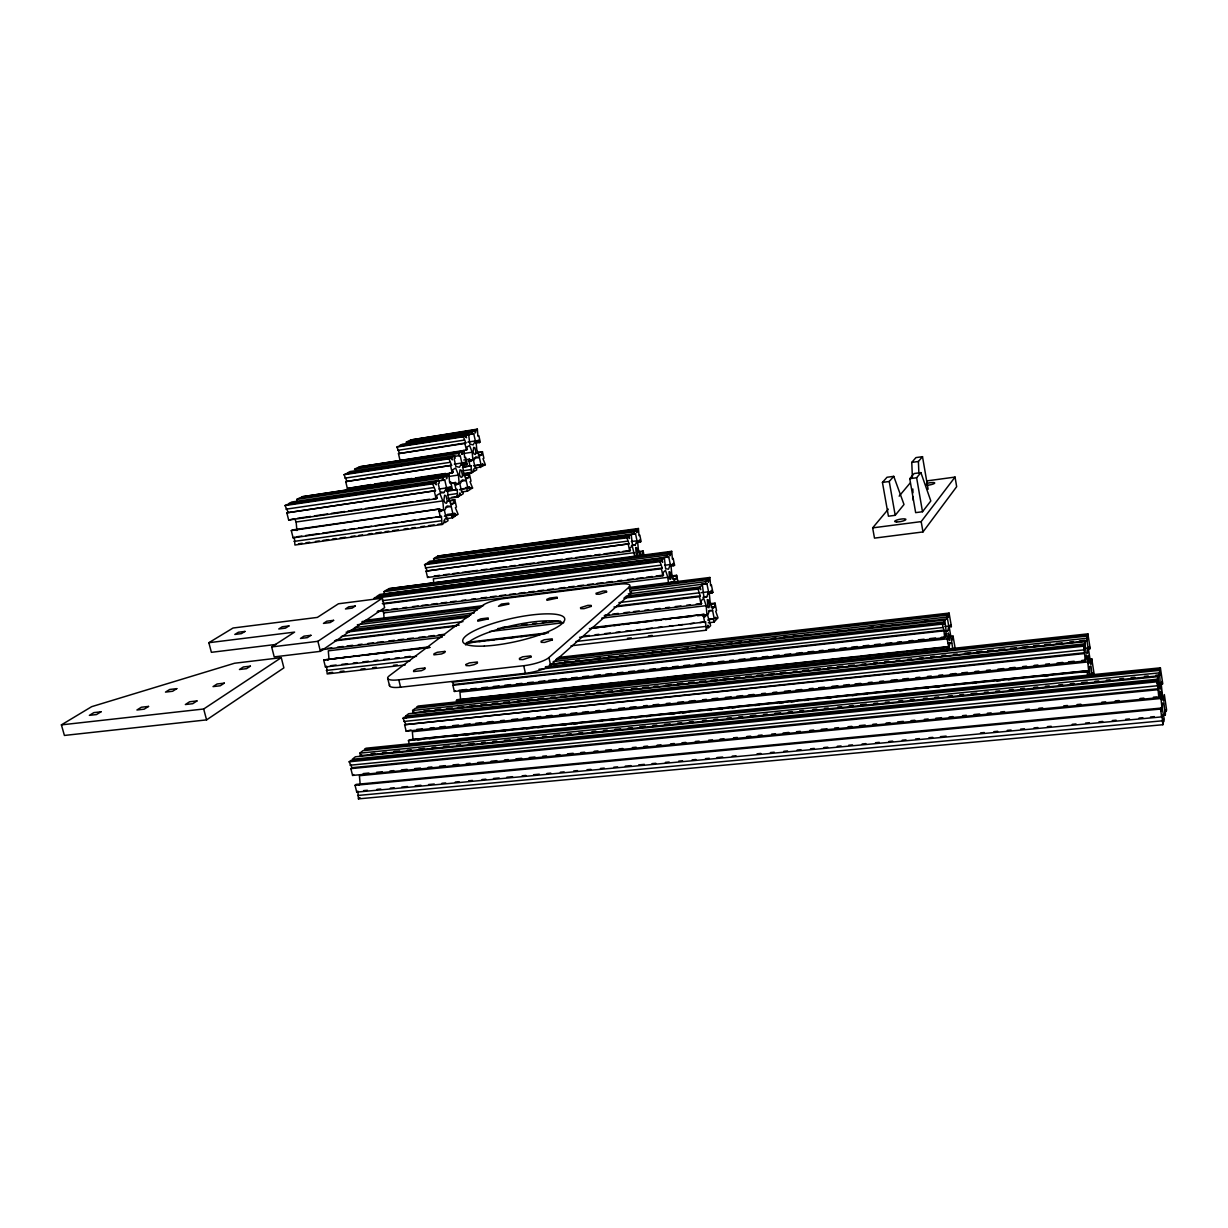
<?xml version="1.0" encoding="UTF-8"?>
<svg xmlns="http://www.w3.org/2000/svg" width="1228" height="1228" viewBox="0 0 1228 1228"><rect width="100%" height="100%" fill="white"/><g stroke="black" fill="none" stroke-linecap="round" stroke-linejoin="round"><path stroke-width="1.5" d="M571.035 645.805L706.3 630.21L705.578 621.875L699.853 622.535M1087.44 634.968L416.722 707.159L418.073 706.054L1087.885 633.863L1087.409 638.729L1087.01 636.089L415.356 708.264L412.608 710.475L413.176 712.823L1086.519 640.985L1086.857 640.172L1088.085 648.092L1087.532 653.235L1086.135 653.112L1084.815 641.645L408.602 713.729L405.808 715.97L406.391 718.334M464.015 474.023L471.598 472.903L471.03 465.765L463.463 466.886M448.404 498.445L457.737 497.094L457.154 489.511L453.408 490.049M440.944 480.409L444.736 479.856L446.593 487.915L443.983 492.535L440.1 491.783L438.227 483.663L439.317 483.018L438.688 480.317L435.679 482.067L436.308 484.784L434.159 482.957L432.64 483.847L435.479 490.678L286.845 512.828L288.672 520.073L436.109 498.798L437.214 498.138L436.585 495.421L439.87 493.456L442.817 500.901L443.6 509.651L440.345 511.662L439.716 508.96L292.54 529.928L291.297 530.603L293.108 537.833L294.336 537.143L294.92 545.032L442.065 524.494L441.435 516.389L435.771 517.188M558.402 657.471L949.09 613.079L948.277 617.515L947.862 615.074L555.808 659.497M1155.87 675.2L1159.677 674.817L1160.583 689L1159.385 689L1157.958 676.643L355.383 756.786L352.282 759.288L1157.252 679.237L1157.958 676.643M1161.504 715.402L1165.311 715.049L1163.898 702.83L1162.67 703.168L1162.317 708.909L1164.251 719.255L1163.561 721.987L1163.131 719.147L1162.855 724.72L358.438 798.875L357.87 791.154L356.749 792.106L355.046 785.321L356.166 784.385L1161.995 707.988L1160.982 698.486L1159.478 690.904L1158.848 697.627L352.574 775.436L350.87 768.636L352.006 767.7L1157.958 688.785L1156.883 680.542L350.717 760.546L349.166 761.805L352.006 767.7M405.286 664.931L327.17 673.957L326.602 666.144L325.42 666.973L323.67 659.973L429.14 646.834M708.31 593.584L712.885 592.341L711.396 584.912L710.613 585.679L709.907 577.467L708.295 582.287L707.758 579.57L629.949 589.21M670.012 566.384L674.556 565.202L673.144 558.264L672.376 558.955L671.716 551.311L670.12 555.716L669.598 553.183L386.866 589.732L383.996 591.635L384.579 594.045L668.753 556.913L670.319 564.542L668.508 569.178L665.637 568.748L664.333 557.834L379.805 594.429L376.889 596.347L662.153 559.738L664.333 557.834M636.595 542.669L641.139 541.548L639.788 535.024L639.036 535.638L638.437 528.5L636.841 532.568L636.35 530.189L436.17 557.005L433.591 558.725L434.129 561.012L443.584 559.753M949.014 647.709L949.935 642.981L951.807 642.919L952.759 648.369M944.025 631.207L947.832 630.778L948.753 626.111L947.494 618.789L551.817 664.026M471.598 472.903L472.872 472.135L473.609 468.989L474.146 471.383L476.694 469.863L476.157 467.484L475.221 468.037L473.609 460.853L475.835 456.862L479.38 457.491L480.992 464.614L474.438 465.995M475.635 443.293L480.301 442.203L478.828 435.664L477.907 436.17L477.354 429.125L476.096 429.815L475.374 432.901L474.837 430.506L409.031 440.729L406.345 442.141L406.898 444.505M457.737 497.094L459.118 496.25L459.917 492.873L460.5 495.406L456.709 495.959M462.419 465.335L467.162 464.199L465.596 457.276L464.614 457.844L464.015 450.354L462.664 451.121L461.881 454.421L461.298 451.889L357.517 467.668L354.524 469.234L458.566 453.439L461.298 451.889M445.595 490.509L452.318 489.051L450.645 481.698L449.571 482.328L448.941 474.346L447.483 475.205L446.624 478.751L446.01 476.065L300.108 497.678L296.762 499.428L297.422 502.037M1165.311 715.049L1165.541 709.707L1166.278 711.242L1166.6 709.984L1164.344 694.587L1163.76 701.203L1162.256 693.697L1161.258 684.272L1162.026 681.463L1162.44 684.272L1162.686 683.336L1160.399 667.832L365.944 748.236L364.424 749.464L1160.061 669.106L1160.399 667.832M356.749 792.106L1161.703 716.891L1161.964 715.909L1162.855 724.72M1161.703 716.891L1160.537 709.063L1160.798 708.08L1161.227 710.92L1161.995 707.988M1158.848 697.627L1157.958 688.785M1160.061 669.106L1160.122 673.205L1159.708 670.365L362.905 750.692L359.85 753.163L360.464 755.619L1159.416 675.753L1159.677 674.817M1159.416 675.753L1159.708 670.365M702.938 597.33L706.745 596.869L708.556 591.789L706.914 583.638L701.219 584.328M1091.938 675.001L1091.032 666.282L1089.589 666.436L1089.773 676.398M405.608 723.906L403.014 718.242L404.411 717.106L1083.449 645.084L1084.477 652.728L404.595 724.735L406.161 731.213L1085.291 660.925L1086.181 654.862L1087.747 661.969L1088.668 670.764L1087.686 673.358L1087.271 670.703L409.446 739.778L408.448 740.622L409.615 745.473M1087.517 675.216L1087.271 670.703M1087.947 659.175L1091.753 658.791L1090.909 664.778L1088.453 648.998L1089.405 646.511L1089.819 649.136L1090.126 648.307L1087.885 633.863M1085.291 660.925L1084.477 652.728M1083.449 645.084L1084.324 646.588L1084.815 641.645M1086.519 640.985L1087.01 636.089M635.214 545.078L637.01 540.796L635.505 533.643L429.815 561.227L427.19 562.961L629.058 536.083L631.177 534.364L632.42 544.587L635.214 545.078L631.422 545.57M449.678 457.399L460.132 455.404L461.866 462.987L459.456 467.254L455.88 466.456L454.13 458.827L455.143 458.244L454.56 455.695L350.133 471.521L347.094 473.118L451.781 457.276L454.56 455.695M549.576 664.517L944.823 620.033L943.565 622.074L943.979 624.53L942.935 623.087L942.306 624.116L943.933 630.148L453.807 684.518L452.886 685.27L454.345 691.456L944.639 637.67L946.036 632.19L948.584 646.864L947.218 649.182L946.803 646.726L457.369 699.668L456.448 700.436L457.184 703.521M946.926 650.871L946.803 646.726M949.244 636.534L953.051 636.119L951.7 641.538L949.198 626.955L950.533 624.745L950.948 627.17L951.393 626.433L949.09 613.079M944.639 637.67L943.933 630.148M947.049 619.526L946.619 617.085L947.862 615.074M888.305 509.144L872.647 527.871L874.49 538.125L922.98 531.939L956.673 486.672L955.046 477.078L926.879 480.9M872.647 527.871L921.184 521.608L955.046 477.078M922.504 511.738L930.824 500.963L920.893 472.611L914.092 473.547L909.764 478.69L915.658 512.644L922.504 511.738L916.625 477.753L920.893 472.611M895.212 515.315L904.008 504.508L893.754 476.341L887.015 477.262L882.441 482.42L888.427 516.205L895.212 515.315L889.241 481.483L893.754 476.341M899.142 496.158L909.979 483.187M912.389 477.6L911.775 462.403L918.406 461.482L922.504 456.678L928.107 489.235M911.775 462.403L915.935 457.599L922.504 456.678M706.3 630.21L707.927 625.19L708.479 627.922L710.644 625.635L707.666 615.596L709.477 610.454L712.593 610.531L714.22 618.62L707.742 620.109M708.264 622.796L713.975 622.135L716.001 620.017L715.463 617.316L717.014 618.958L718.012 617.899L715.755 611.314L716.538 610.516L715.049 603.132L711.258 603.577M579.585 637.301L705.578 621.875M604.161 615.827L701.034 604.207L701.28 600.661L703.69 598.266L706.131 605.665L706.99 614.645L704.611 617.085L704.058 614.353L592.188 627.569M715.049 603.132L714.819 606.617L712.486 608.996L710.076 601.674L709.231 592.756L711.565 590.422L712.117 593.124M589.379 628.613L704.058 614.353M613.969 607.031L699.515 596.654L700.313 595.856L697.98 589.087L699.085 587.997L700.758 589.67L700.206 586.923L702.401 584.774L703.813 596.501L706.745 596.869M628.26 593.907L706.914 583.638M631.376 590.852L705.578 581.673L707.758 579.57M677.273 582.916L678.04 582.195L676.628 575.287L670.918 576.009M676.628 575.287L676.382 578.511L674.08 580.644L671.747 573.768L670.964 565.463L673.282 563.376L673.804 565.908M378.27 610.945L377.211 611.667L662.89 575.794L663.151 572.509L665.515 570.375L667.863 577.313L668.508 584.006M383.167 604.022L661.431 568.733L662.23 568.027L659.973 561.672L661.063 560.705L662.69 562.301L662.153 559.738M389.721 684.533A19.51 4.605 -13.4 0 0 400.574 687.204L525.415 673.282A19.848 4.835 -12.6 0 0 550.589 665.115L630.517 593.922A17.867 3.93 -12 0 0 631.054 591.727M383.996 591.635L667.464 555.071L669.598 553.183M629.074 587.061A17.883 3.884 -12 0 0 618.083 584.282L505.138 598.404A17.56 3.715 -12.6 0 0 482.911 605.25L389.414 675.722A19.525 4.544 -13.4 0 0 398.793 679.821L523.711 665.714A19.863 4.758 -12.6 0 0 548.901 657.579L629.074 587.061L630.517 593.922M358.438 798.875L359.973 797.571M644.132 555.885L643.119 551.004L642.858 554.012L640.602 555.931L638.36 549.438L637.624 541.671L639.895 539.798L640.387 542.177M359.036 784.968L360.157 784.032L359.42 775.712L1160.982 698.486M459.702 700.39L460.607 699.622L459.947 692.162L947.755 638.775M629.058 536.083L629.565 538.493L627.984 536.958L626.925 537.818L629.089 543.804L426.055 571.081L427.559 577.452L629.688 551.065L629.964 548.01L632.282 546.107L634.983 557.328M352.574 775.436L353.71 774.515M406.161 731.213L410.981 729.985M454.345 691.456L455.25 690.704M426.055 571.081L629.089 543.804M630.962 534.779L635.505 533.643M360.464 755.619L361.585 754.713M413.176 712.823L414.174 712.01M433.591 558.725L634.247 531.877L636.35 530.189M327.845 660.065L329.012 659.252L328.29 650.84L442.203 637.225M322.304 648.967L321.122 649.765L444.597 634.968M427.559 577.452L428.511 576.807M208.852 642.704L294.613 632.098L271.664 646.926L274.212 656.888L320.416 651.347L384.64 607.645L382.353 598.159L338.437 603.777L317.361 617.408L233.044 628.015L208.852 642.704L211.385 652.314L276.131 644.424M206.58 719.884L283.883 667.879L281.273 657.655L234.533 663.243L91.67 706.668L61.4 724.873L64.409 735.449L206.58 719.884L203.679 709.001L281.273 657.655M271.664 646.926L317.898 641.308L382.353 598.159M427.006 570.437L424.566 564.711L425.87 563.836L627.984 536.958M442.065 524.494L443.554 523.542L444.429 519.904L445.058 522.606L448.02 520.718L447.406 518.047L446.317 518.723L444.459 510.664L447.084 505.967L451.213 506.473L453.055 514.486L444.413 516.221M445.027 518.891L452.595 517.832L455.373 516.067L454.759 513.411L447.207 514.471M452.978 515.729L458.121 514.332L455.388 507.686L456.448 507.026L454.774 499.719L449.11 500.533M293.108 537.833L441.435 516.389M454.774 499.719L453.715 500.364L454.329 503.035L451.136 505L448.22 497.616L447.437 488.928L450.645 487.009L451.259 489.696M460.5 495.406L463.232 493.733L462.664 491.2L461.667 491.814L459.932 484.216L462.342 479.902L466.164 480.486L467.883 488.023L459.349 489.726M461.805 491.952L467.469 491.139L470.017 489.573L469.449 487.055L465.688 487.608M463.8 475.067L469.449 474.238L471.015 481.13L470.032 481.714L472.565 488.007L471.306 488.79L469.449 487.055M291.297 530.603L439.716 508.96M446.792 491.476L457.154 489.511M451.781 457.276L452.364 459.825L450.384 458.059L448.987 458.858L451.612 465.305L345.713 481.606L347.37 488.483L452.211 472.918L453.224 472.319L452.625 469.771L455.665 468.021L458.412 475.052L459.149 483.249L456.125 485.06L455.542 482.512L449.939 483.341M469.449 474.238L468.467 474.822L469.035 477.324L466.087 479.089L463.386 472.12L462.649 463.969L465.612 462.25L466.179 464.767M474.975 468.375L482.988 466.118L482.45 463.739L484.17 465.412L485.352 464.706L482.988 458.735L483.893 458.213L482.435 451.689L476.817 452.549M450.799 483.663L455.542 482.512M286.845 512.828L435.479 490.678M434.282 481.867L444.736 479.856M462.511 467.438L471.03 465.765M462.664 451.121L359.006 466.886L466.41 450.062L467.361 449.54L466.809 447.13L469.618 445.549L472.181 452.211L472.872 459.932L470.078 461.559L469.541 459.165L463.846 460.009M482.435 451.689L481.514 452.226L482.051 454.59L479.319 456.187L476.786 449.571L476.096 441.896L478.843 440.345L479.38 442.725M296.762 499.428L443.032 477.784L446.01 476.065M469.541 459.165L468.605 459.702L470.094 466.302M345.713 481.606L451.612 465.305M400.988 459.64L399.99 460.178L398.455 453.639L464.905 443.431L465.857 442.909L463.401 436.784L464.706 436.078L466.548 437.782L465.995 435.372L468.574 433.944L469.817 444.075L473.133 444.904L475.374 440.959L473.747 433.791L468.114 434.666M468.574 433.944L402.4 444.214L399.653 445.641L473.747 433.791M406.345 442.141L472.289 431.903L474.837 430.506M288.672 520.073L293.692 518.861M347.37 488.483L370.933 484.553M398.455 453.639L465.857 442.909M288.089 512.168L285.034 505.552L286.753 504.662L434.159 482.957M346.818 481.023L344.04 474.714L345.575 473.916L450.384 458.059M399.453 453.101L396.905 447.069L398.286 446.347L464.706 436.078M477.354 429.125L410.382 440.038L476.096 429.815M396.905 447.069L463.401 436.784M397.688 450.354L464.153 440.115M467.853 442.111L478.843 440.345M462.726 453.654L472.181 452.211M477.769 452.794L481.514 452.226M375.921 468.559L379.713 467.991M400.512 464.844L404.304 464.276M425.103 461.129L428.879 460.546M344.04 474.714L448.987 458.858M478.306 455.158L482.051 454.59M473.747 458.336L479.38 457.491M344.868 478.152L449.786 462.373M469.096 460.5L472.872 459.932M468.16 461.037L471.951 460.469M461.851 462.818L465.612 462.25M454.314 464.123L461.866 462.987M461.528 465.044L467.162 464.199M473.486 465.734L480.992 464.614M481.622 465.259L485.352 464.706M374.663 484.001L387.756 482.051M391.502 481.499L412.071 478.444M415.816 477.892L445.733 473.44M449.479 472.887L453.224 472.319M463.263 470.738L470.846 469.603M448.941 474.346L301.781 496.803L447.483 475.205M463.416 473.547L472.872 472.135M448.926 476.464L458.412 475.052M462.818 475.65L468.467 474.822M438.688 480.317L291.85 501.991L288.457 503.772L435.679 482.067M299.294 501.761L303.04 501.208M316.164 499.274L319.909 498.721M325.543 497.893L329.288 497.34M333.034 496.787L336.794 496.235M349.919 494.301L353.664 493.748M366.788 491.814L370.534 491.261M374.279 490.709L378.04 490.156M391.164 488.222L394.909 487.669M400.528 486.841L404.288 486.288M424.903 483.249L428.664 482.696M465.274 477.892L469.035 477.324M285.034 505.552L432.64 483.847M460.5 481.315L466.164 480.486M455.342 483.817L459.149 483.249M285.94 509.19L433.515 487.577M454.406 484.4L458.136 483.863M446.869 487.562L450.645 487.009M439.01 489.02L446.593 487.915M446.654 489.88L452.318 489.051M460.346 489.128L467.883 488.023M468.82 488.56L472.565 488.007M440.223 493.073L443.983 492.535M447.606 494.961L456.939 493.61M297.468 518.323L310.684 516.405M314.46 515.867L327.676 513.949M331.453 513.411L344.669 511.493M348.445 510.955L361.677 509.037M365.453 508.499L412.654 501.684M416.43 501.131L429.646 499.228M433.438 498.675L437.214 498.138M451.658 497.325L459.118 496.25M294.873 519.106L296.148 521.992L442.817 500.901M448.051 501.177L453.715 500.364M450.553 503.572L454.329 503.035M445.534 507.287L451.213 506.473M439.839 510.188L443.6 509.651M438.749 510.848L442.525 510.311M445.488 515.56L453.055 514.486M296.224 536.866L301.888 536.068M305.649 535.546L318.85 533.673M322.626 533.152L345.252 529.959M349.028 529.421L354.692 528.623M358.453 528.086L371.654 526.229M375.43 525.691L388.631 523.834M392.407 523.297L398.056 522.499M401.832 521.977L415.033 520.104M418.809 519.582L432.01 517.725M451.597 516.604L455.373 516.067M294.014 541.425L441.205 520.779M298.481 543.82L302.257 543.298M306.018 542.761L309.794 542.239M315.442 541.456L319.219 540.919M322.979 540.397L328.628 539.599M332.404 539.077L336.165 538.555M339.941 538.033L345.59 537.235M351.239 536.452L355.015 535.915M358.776 535.393L362.552 534.871M368.2 534.073L371.961 533.551M375.737 533.029L381.386 532.231M385.147 531.709L388.923 531.187M392.684 530.649L398.348 529.867M403.997 529.068L407.757 528.547M411.534 528.025L415.294 527.487M420.958 526.705L424.719 526.183M428.495 525.645L434.144 524.863M437.905 524.341L441.681 523.803M882.441 482.42L889.241 481.483M909.764 478.69L916.625 477.753M638.437 528.5L437.46 556.146L637.393 529.345M447.376 559.247L498.476 552.431M502.267 551.94L517.402 549.914M521.194 549.407L572.294 542.592M576.07 542.085L581.75 541.333M585.541 540.827L627.186 535.285M424.566 564.711L626.925 537.818M425.302 567.904L627.615 541.134M631.33 541.548L637.01 540.796M434.175 576.055L439.824 575.318M443.6 574.827L449.264 574.09M453.04 573.599L458.704 572.862M462.48 572.371L477.585 570.391M481.361 569.899L487.025 569.163M490.801 568.671L505.89 566.691M509.666 566.2L515.33 565.463M519.106 564.972L534.211 562.992M537.987 562.501L543.636 561.764M547.412 561.273L562.516 559.293M566.292 558.801L571.956 558.065M575.732 557.573L590.837 555.593M594.613 555.102L600.262 554.365M604.038 553.874L619.142 551.894M622.918 551.403L630.471 550.42M637.424 551.756L643.119 551.004M634.554 552.631L433.377 578.818L433.714 582.594M638.56 552.139L642.367 551.648M639.051 554.503L642.858 554.012M671.716 551.311L388.294 588.78L670.657 552.247M663.059 557.65L668.753 556.913M661.063 560.705L375.43 597.315L373.972 598.297L659.973 561.672M382.353 600.676L660.695 565.202M664.624 565.264L670.319 564.542M670.749 565.694L674.556 565.202M382.322 603.547L662.23 568.027M382.077 610.469L387.787 609.748M391.578 609.272L397.289 608.551M402.999 607.829L406.806 607.353M412.516 606.632L418.226 605.926M422.033 605.435L427.743 604.729M431.55 604.237L437.245 603.531M441.052 603.055L446.762 602.334M450.569 601.858L456.279 601.137M461.989 600.415L465.796 599.939M471.506 599.218L475.313 598.742M481.008 598.021L486.718 597.315M490.525 596.839L496.235 596.117M500.042 595.641L505.752 594.92M509.559 594.444L515.269 593.723M519.076 593.247L524.77 592.525M528.577 592.049L534.287 591.328M538.094 590.852L543.804 590.131M547.611 589.655L553.321 588.949M559.032 588.227L564.726 587.506M568.533 587.03L574.244 586.309M578.05 585.833L583.76 585.111M587.567 584.635L593.277 583.914M597.084 583.438L602.794 582.717M606.586 582.241L612.296 581.535M618.006 580.813L621.813 580.337M627.523 579.616L633.234 578.895M637.04 578.419L642.751 577.697M646.557 577.221L652.252 576.5M656.059 576.024L663.673 575.072M672.054 576.469L675.861 575.993M382.246 609.641L383.643 612.895L667.863 577.313M672.576 578.987L676.382 578.511M365.606 620.263L483.54 605.604M630.01 587.398L709.907 577.467M362.014 621.568L481.407 606.739M629.243 588.396L708.832 578.511M362.367 622.381L480.025 607.799M357.348 624.745L477.231 609.917M354.524 627.631L474.284 612.879M351.223 629.81L470.708 615.121M626.234 596.01L700.206 586.923M347.724 631.115L469.28 616.21M625.021 597.1L699.085 587.997M346.127 632.205L467.853 617.285M623.809 598.174L697.98 589.087M341.307 636.442L462.987 621.614M618.897 602.61L698.747 592.878M700.958 592.71L708.556 591.789M709.093 592.802L712.885 592.341M335.735 640.11L459.165 625.129M616.763 606.003L700.313 595.856M334.569 640.893L456.217 626.157M327.999 648.277L331.79 647.831M337.485 647.141L343.18 646.465M346.971 646.005L352.666 645.314M358.361 644.639L362.153 644.178M367.847 643.503L373.542 642.812M377.334 642.367L383.029 641.676M388.723 641.001L394.418 640.31M398.21 639.849L403.905 639.174M407.696 638.713L413.391 638.038M419.086 637.347L424.781 636.672M428.572 636.211L434.267 635.521M438.058 635.076L443.753 634.385M502.59 627.324L506.381 626.863M512.076 626.188L515.867 625.727M521.562 625.052L527.257 624.361M532.952 623.686L536.743 623.225M542.438 622.535L546.23 622.089M551.925 621.399L557.619 620.723M605.066 615.028L608.858 614.568M612.649 614.107L618.344 613.432M624.039 612.741L629.734 612.066M633.525 611.605L639.22 610.93M644.915 610.239L648.706 609.779M654.401 609.103L660.096 608.413M665.791 607.737L669.582 607.277M675.277 606.601L680.972 605.911M686.667 605.235L690.458 604.775M696.153 604.084L701.848 603.409M497.785 628.582L560.475 621.061M710.475 604.376L714.282 603.915M489.68 631.545L563.729 622.688M601.705 618.144L706.131 605.665M711.012 607.062L714.819 606.617M708.802 610.976L712.593 610.531M467.054 642.351L548.578 632.727M332.803 658.807L338.514 658.131M342.305 657.686L349.903 656.796M353.71 656.335L359.405 655.675M363.196 655.215L370.795 654.324M374.601 653.879L380.296 653.204M384.088 652.759L391.686 651.853M395.493 651.408L401.188 650.733M404.994 650.287L412.577 649.397M416.384 648.937L422.079 648.277M425.886 647.816L429.677 647.371M467.668 642.889L473.363 642.213M479.058 641.538L484.768 640.878M488.56 640.417L494.255 639.757M499.965 639.082L505.66 638.406M509.451 637.961L515.146 637.286M520.856 636.611L526.551 635.935M530.342 635.49L536.053 634.815M539.844 634.369L545.539 633.694M593.032 628.091L598.727 627.416M602.518 626.971L608.228 626.295M613.923 625.635L619.618 624.96M623.425 624.515L629.12 623.839M634.815 623.164L640.509 622.489M644.316 622.043L650.011 621.368M655.706 620.693L661.401 620.017M665.208 619.572L670.902 618.897M676.597 618.237L682.292 617.561M686.099 617.116L691.794 616.441M697.489 615.765L706.99 614.645M323.67 659.973L429.954 647.432M466.011 643.165L543.835 633.986M702.401 615.903L706.192 615.458M708.51 619.296L714.22 618.62M330.409 665.699L336.119 665.039M341.844 664.363L347.555 663.703M353.265 663.028L357.072 662.583M362.782 661.923L368.492 661.247M374.218 660.587L378.024 660.142M383.735 659.467L389.445 658.807M395.155 658.131L398.962 657.686M404.687 657.026L410.398 656.351M583.699 636.104L589.409 635.444M595.119 634.769L598.926 634.323M604.636 633.663L610.347 632.988M616.072 632.328L619.879 631.883M625.589 631.223L631.299 630.547M637.01 629.887L640.816 629.442M646.542 628.767L652.252 628.107M657.962 627.431L661.769 626.986M669.383 626.096L673.205 625.651M678.915 624.991L682.722 624.545M690.336 623.655L694.142 623.21M325.42 666.973L416.476 656.335M326.295 670.457L410.152 660.725M575.947 641.492L705.532 626.449M328.782 672.806L332.588 672.376M340.202 671.486L344.009 671.056M361.124 669.076L364.931 668.631M372.544 667.756L376.351 667.311M393.467 665.33L397.273 664.901M627.477 638.299L631.284 637.854M648.415 635.874L652.206 635.429M556.929 658.5L948.476 614.077M553.214 661.539L946.619 617.085M564.419 661.969L568.242 661.539M575.855 660.679L579.662 660.25M596.823 658.315L600.63 657.886M608.259 657.026L612.066 656.596M619.695 655.737L623.502 655.307M652.099 652.083L655.905 651.654M661.616 651.009L665.438 650.579M673.051 649.719L676.874 649.29M684.487 648.445L688.309 648.016M695.923 647.156L699.745 646.726M707.359 645.867L711.165 645.437M716.891 644.792L720.698 644.362M728.327 643.503L732.134 643.073M737.859 642.428L741.666 641.998M749.295 641.139L753.102 640.709M760.731 639.849L764.537 639.42M772.166 638.56L775.973 638.13M783.602 637.271L787.409 636.841M793.119 636.196L796.941 635.766M804.555 634.907L808.377 634.477M836.959 631.253L840.766 630.824M848.394 629.964L852.201 629.534M869.363 627.6L873.169 627.17M880.798 626.311L884.605 625.881M892.234 625.021L896.041 624.591M924.623 621.368L928.445 620.938M545.401 666.758L943.565 622.074M545.8 667.602L942.935 623.087M538.954 669.275L942.306 624.116M61.4 724.873L203.679 709.001M944.946 626.541L948.753 626.111M942.889 627.508L452.165 682.169L453.807 684.518M452.886 685.27L943.472 630.9M459.072 690.274L466.701 689.445M470.508 689.015L476.218 688.401M481.944 687.772L487.654 687.143M493.38 686.513L499.09 685.884M504.815 685.255L510.526 684.625M516.251 683.996L521.961 683.367M527.687 682.737L533.397 682.123M539.123 681.494L544.833 680.865M548.655 680.435L556.269 679.606M560.091 679.191L565.801 678.562M571.527 677.933L577.237 677.303M582.962 676.674L588.673 676.045M594.398 675.415L600.108 674.786M605.834 674.157L611.544 673.543M617.27 672.913L622.98 672.284M628.705 671.655L634.415 671.025M638.238 670.611L643.948 669.981M649.673 669.352L655.384 668.723M661.109 668.093L666.819 667.464M672.545 666.835L678.255 666.205M683.981 665.576L689.691 664.962M695.416 664.333L701.127 663.703M706.852 663.074L712.562 662.445M718.288 661.815L723.998 661.186M729.724 660.557L733.53 660.142M739.256 659.513L744.966 658.883M750.692 658.254L756.402 657.625M762.127 656.995L767.838 656.381M773.563 655.752L779.273 655.123M784.999 654.493L790.709 653.864M796.435 653.235L802.145 652.605M807.87 651.976L813.581 651.347M819.306 650.717L823.113 650.303M828.839 649.673L834.549 649.044M840.274 648.415L845.985 647.801M851.71 647.171L857.42 646.542M863.146 645.913L868.856 645.283M874.582 644.654L880.292 644.025M886.017 643.395L891.728 642.766M897.453 642.137L901.26 641.722M908.889 640.893L912.696 640.463M918.421 639.834L924.131 639.22M929.857 638.591L935.567 637.961M941.293 637.332L945.1 636.918M948.016 643.334L951.807 642.919M462.511 699.423L618.82 682.522M622.627 682.108L653.127 678.808M656.934 678.393L664.563 677.58M668.385 677.165L687.434 675.108M691.257 674.694L698.87 673.865M702.692 673.451L857.083 656.765M860.889 656.351L891.39 653.05M895.212 652.636L902.826 651.822M906.648 651.408L925.697 649.351M929.519 648.937L937.148 648.108M940.955 647.693L948.584 646.864M456.448 700.436L946.343 647.494M469.203 699.361L473.01 698.947M492.014 696.905L495.82 696.491M503.419 695.662L507.225 695.263M537.618 691.978L541.425 691.564M549.023 690.735L552.83 690.336M583.239 687.051L587.045 686.636M628.843 682.123L632.65 681.709M866.4 656.458L870.207 656.059M877.805 655.23L881.612 654.816M889.21 654.002L893.017 653.588M912.02 651.546L915.812 651.132M923.425 650.303L927.217 649.904M412.608 710.475L1086.12 638.345M423.706 710.997L429.416 710.383M435.126 709.769L440.852 709.155M446.562 708.556L452.288 707.942M457.998 707.328L463.724 706.714M469.434 706.1L475.144 705.501M480.869 704.887L486.58 704.273M492.305 703.659L498.015 703.061M503.741 702.447L509.451 701.833M517.08 701.019L520.887 700.605M526.597 700.006L532.323 699.392M538.033 698.778L543.758 698.164M551.372 697.351L555.179 696.951M560.904 696.337L566.615 695.723M572.34 695.109L578.05 694.511M585.679 693.697L589.486 693.283M597.115 692.469L600.922 692.07M608.535 691.257L612.358 690.842M619.971 690.029L623.793 689.614M631.407 688.801L637.132 688.202M642.843 687.588L648.553 686.974M654.278 686.36L658.085 685.961M665.714 685.147L671.424 684.533M677.15 683.919L682.86 683.305M688.586 682.707L694.296 682.093M700.006 681.479L705.732 680.865M711.442 680.266L717.167 679.652M722.878 679.038L728.603 678.424M734.313 677.825L740.024 677.211M745.749 676.597L751.459 675.983M757.185 675.369L762.895 674.771M768.621 674.157L774.331 673.543M780.041 672.929L785.766 672.33M793.38 671.516L797.202 671.102M802.912 670.488L808.638 669.874M814.348 669.275L820.058 668.661M827.687 667.848L831.494 667.433M837.22 666.835L842.93 666.221M848.655 665.607L854.366 664.993M861.995 664.179L865.801 663.78M873.415 662.966L877.237 662.552M884.851 661.739L888.673 661.339M896.286 660.526L900.093 660.111M907.722 659.298L911.529 658.883M919.158 658.07L922.965 657.671M930.594 656.857L934.401 656.443M942.029 655.629L945.836 655.23M953.465 654.417L957.272 654.002M964.886 653.189L970.611 652.575M976.321 651.976L982.047 651.362M987.757 650.748L993.483 650.134M999.193 649.535L1004.903 648.921M1010.629 648.307L1016.339 647.693M1022.064 647.095L1027.775 646.481M1033.5 645.867L1039.21 645.253M1044.921 644.639L1050.646 644.04M1056.356 643.426L1062.082 642.812M1069.695 641.998L1073.518 641.599M1079.228 640.985L1084.938 640.371M405.808 715.97L1083.91 643.933M403.014 718.242L1082.989 646.235M1084.278 648.491L1088.085 648.092M403.812 721.481L1083.572 649.904M404.595 724.735L1084.14 653.588M416.706 729.386L422.417 728.803M430.046 728.004L433.852 727.621M439.578 727.022L445.288 726.423M452.917 725.641L458.627 725.042M464.353 724.459L470.063 723.86M475.789 723.261L481.499 722.678M487.209 722.079L492.935 721.496M500.564 720.698L504.37 720.299M511.984 719.516L517.709 718.917M523.42 718.334L529.145 717.735M536.759 716.952L540.581 716.553M546.291 715.955L552.017 715.371M559.63 714.573L565.356 713.99M571.066 713.391L576.792 712.793M582.502 712.209L588.227 711.611M595.841 710.828L599.648 710.429M607.277 709.646L611.083 709.247M618.712 708.449L624.423 707.865M630.148 707.267L635.858 706.683M643.487 705.885L647.294 705.486M653.02 704.903L658.73 704.304M666.359 703.521L670.166 703.122M677.795 702.324L683.505 701.741M689.23 701.142L694.941 700.559M702.569 699.76L706.376 699.361M712.086 698.778L717.812 698.179M725.426 697.397L731.151 696.798M736.861 696.215L742.587 695.616M748.297 695.017L754.023 694.434M761.636 693.636L765.458 693.252M773.072 692.454L776.894 692.055M784.508 691.272L790.233 690.673M795.944 690.09L801.669 689.491M809.283 688.708L813.09 688.309M818.815 687.711L824.525 687.127M832.154 686.329L837.864 685.746M843.59 685.147L849.3 684.549M855.026 683.965L860.736 683.367M868.365 682.584L872.172 682.185M879.801 681.402L883.607 681.003M891.236 680.205L896.947 679.621M902.672 679.023L908.382 678.439M916.011 677.641L919.818 677.242M927.447 676.459L931.254 676.06M938.867 675.277L942.69 674.878M950.303 674.08L956.029 673.497M961.739 672.898L967.464 672.315M975.078 671.516L978.9 671.117M986.514 670.334L990.336 669.935M997.95 669.153L1003.675 668.554M1009.385 667.971L1015.111 667.372M1022.724 666.574L1026.531 666.19M1034.16 665.392L1037.967 665.008M1045.596 664.21L1049.403 663.811M1057.032 663.028L1062.742 662.429M1068.467 661.846L1074.178 661.247M1081.807 660.464L1085.613 660.065M1087.747 661.969L412.347 731.734L413.038 739.594L1088.668 670.764M408.448 740.622L1086.949 671.562M417.75 739.855L421.557 739.471M429.171 738.688L432.993 738.304M453.946 736.171L457.752 735.787M465.381 735.019L469.188 734.62M478.705 733.653L482.527 733.269M490.141 732.487L493.948 732.103M501.577 731.335L505.383 730.936M526.336 728.803L530.143 728.419M537.772 727.651L541.579 727.252M562.531 725.119L566.338 724.735M573.967 723.967L577.774 723.568M598.727 721.45L602.534 721.051M610.163 720.283L613.969 719.884M634.922 717.766L638.744 717.367M646.358 716.599L650.165 716.216M671.117 714.082L674.939 713.683M682.553 712.915L686.36 712.532M707.328 710.398L711.135 709.999M718.748 709.231L722.555 708.848M732.088 707.881L735.894 707.481M754.944 705.547L758.75 705.164M779.719 703.03L783.525 702.646M791.139 701.863L794.961 701.48M804.478 700.513L808.285 700.114M827.334 698.179L831.156 697.796M852.109 695.662L855.916 695.278M863.545 694.495L867.352 694.112M899.74 690.811L903.547 690.428M924.5 688.294L928.307 687.91M935.936 687.127L939.742 686.744M972.131 683.443L975.938 683.06M996.89 680.926L1000.697 680.542M1008.326 679.759L1012.133 679.376M1044.521 676.075L1048.328 675.692M1080.717 672.391L1088.346 671.624M1088.453 674.525L1092.26 674.141M359.85 753.163L1159.002 672.913M371.102 753.762L374.908 753.378M382.537 752.611L386.344 752.242M393.958 751.475L399.668 750.907M407.297 750.139L411.104 749.755M418.717 748.988L424.427 748.42M432.056 747.652L435.863 747.284M443.477 746.517L449.202 745.949M456.816 745.181L460.623 744.797M468.252 744.03L473.962 743.462M481.576 742.694L485.382 742.326M493.011 741.558L496.818 741.175M504.432 740.407L510.142 739.839M517.771 739.072L521.578 738.703M529.191 737.936L534.917 737.368M542.53 736.6L546.337 736.217M553.966 735.449L559.676 734.881M567.29 734.114L571.097 733.745M578.726 732.978L582.532 732.594M592.049 731.642L595.856 731.259M603.485 730.491L607.292 730.123M614.906 729.355L620.631 728.787M628.245 728.02L632.052 727.636M639.681 726.869L645.391 726.301M653.004 725.533L656.811 725.165M664.44 724.397L670.15 723.829M677.764 723.062L681.571 722.678M689.2 721.91L693.006 721.542M702.523 720.59L706.346 720.207M713.959 719.439L717.766 719.055M727.298 718.104L731.105 717.72M738.719 716.968L742.526 716.584M750.154 715.817L755.865 715.249M763.478 714.481L767.285 714.097M774.914 713.33L780.624 712.762M788.238 712.01L792.06 711.626M799.674 710.859L803.48 710.475M813.013 709.523L816.82 709.139M824.433 708.387L828.24 708.003M837.772 707.052L841.579 706.668M849.193 705.9L853 705.517M860.628 704.765L866.339 704.181M873.952 703.429L877.774 703.045M885.388 702.278L889.195 701.894M898.727 700.942L902.534 700.559M910.148 699.806L913.954 699.423M923.487 698.471L927.293 698.087M934.907 697.32L938.729 696.936M948.246 695.984L952.053 695.601M959.667 694.848L963.489 694.465M971.102 693.697L976.813 693.129M984.442 692.362L988.248 691.978M995.862 691.226L999.669 690.842M1009.201 689.89L1013.008 689.507M1020.621 688.739L1024.444 688.355M1033.961 687.404L1037.767 687.02M1045.381 686.268L1049.203 685.884M1058.72 684.932L1062.527 684.549M1070.156 683.781L1073.963 683.397M1081.576 682.645L1087.287 682.062M1094.915 681.31L1098.722 680.926M1106.336 680.159L1110.158 679.775M1119.675 678.823L1123.482 678.439M1131.095 677.687L1134.918 677.303M1144.435 676.352L1148.241 675.968M349.166 761.805L1156.53 681.847M1157.114 683.704L1160.92 683.321M350.011 765.228L1157.114 685.792M350.87 768.636L1157.697 689.737M363.242 773.594L368.968 773.026M376.612 772.289L382.338 771.737M389.967 771L393.789 770.631M401.418 769.895L407.143 769.342M414.772 768.605L420.498 768.053M428.142 767.316L431.949 766.947M439.593 766.211L445.319 765.658M452.948 764.921L458.673 764.369M466.302 763.616L470.124 763.248M477.753 762.511L483.479 761.959M491.123 761.222L496.849 760.669M504.478 759.932L508.3 759.564M515.929 758.827L521.654 758.275M529.283 757.538L535.009 756.985M542.653 756.248L546.46 755.88M556.008 754.959L559.83 754.591M567.459 753.838L573.184 753.286M580.829 752.549L584.635 752.181M594.183 751.26L598.005 750.891M605.634 750.154L611.36 749.602M618.989 748.865L622.811 748.497M632.359 747.576L636.165 747.207M643.81 746.471L647.616 746.102M657.164 745.181L660.986 744.797M670.519 743.876L674.341 743.508M681.97 742.771L685.792 742.403M695.34 741.482L699.146 741.113M708.694 740.192L712.516 739.824M720.145 739.087L723.967 738.719M733.5 737.798L737.322 737.429M746.87 736.508L750.676 736.14M758.321 735.403L762.127 735.019M771.675 734.098L775.497 733.73M783.126 732.993L788.852 732.441M796.496 731.704L800.303 731.335M809.851 730.414L813.673 730.046M821.302 729.309L827.027 728.757M834.656 728.02L838.478 727.651M848.026 726.73L851.833 726.362M859.477 725.61L865.203 725.057M872.832 724.32L876.654 723.952M886.186 723.031L890.008 722.663M897.637 721.926L903.363 721.373M911.007 720.636L914.814 720.268M924.362 719.347L928.184 718.979M935.813 718.242L941.538 717.689M949.167 716.952L952.989 716.584M962.537 715.648L966.344 715.279M973.988 714.543L979.714 713.99M987.343 713.253L991.165 712.885M1000.697 711.964L1004.519 711.595M1025.518 709.569L1029.34 709.201M1038.873 708.28L1042.695 707.911M1063.694 705.87L1067.5 705.501M1077.048 704.58L1080.87 704.212M1101.854 702.186L1105.676 701.817M1115.224 700.896L1119.03 700.528M1140.029 698.502L1143.851 698.133M1153.384 697.212L1157.206 696.829M355.046 785.321L1160.537 709.063M363.595 790.617L367.418 790.264M376.965 789.374L380.787 789.021M390.335 788.115L394.157 787.762M401.802 787.056L407.527 786.519M415.171 785.797L420.897 785.26M428.541 784.538L434.267 784.017M441.911 783.295L445.718 782.942M455.281 782.036L459.088 781.683M468.651 780.793L472.458 780.44M482.021 779.534L485.827 779.181M493.472 778.475L499.197 777.938M506.842 777.217L512.567 776.679M522.13 775.789L525.937 775.436M533.581 774.714L539.307 774.177M546.951 773.471L550.773 773.103M560.321 772.212L564.143 771.859M573.691 770.954L577.513 770.601M587.061 769.71L590.883 769.357M600.431 768.452L604.253 768.099M613.8 767.208L617.623 766.855M625.267 766.134L630.992 765.597M638.637 764.89L644.362 764.353M652.007 763.632L655.813 763.279M665.376 762.388L669.183 762.02M678.746 761.13L682.553 760.777M692.116 759.871L695.923 759.518M705.486 758.628L709.293 758.275M716.937 757.553L722.663 757.016M732.226 756.126L736.032 755.773M757.047 753.808L760.869 753.439M770.416 752.549L774.239 752.196M783.786 751.306L787.609 750.937M797.156 750.047L800.978 749.694M810.526 748.804L814.348 748.435M823.896 747.545L827.718 747.192M837.266 746.286L841.088 745.933M848.732 745.227L852.539 744.859M862.102 743.968L865.909 743.615M875.472 742.725L879.279 742.357M888.842 741.466L892.649 741.113M902.212 740.223L906.018 739.855M915.581 738.964L919.388 738.611M928.951 737.721L932.758 737.353M940.402 736.646L946.128 736.109M980.512 732.886L984.334 732.533M993.882 731.642L997.704 731.274M1007.252 730.384L1011.074 730.031M1020.621 729.14L1024.444 728.772M1033.991 727.882L1037.813 727.529M1047.361 726.638L1051.183 726.27M1072.197 724.305L1076.004 723.952M1085.567 723.062L1089.374 722.693M1098.937 721.803L1102.744 721.45M1112.307 720.56L1116.114 720.191M1125.662 719.301L1129.484 718.948M1139.031 718.058L1142.854 717.689M1150.498 716.983L1154.32 716.615M357.594 795.498L1162.287 720.821M671.117 581.872L674.172 582.057M947.832 630.778L946.051 630.578L944.823 620.033M454.759 513.411L456.755 515.192M1156.883 680.542L1157.666 682.093L1157.252 679.237M317.898 641.308L320.416 651.347M398.793 679.821L400.574 687.204M387.741 678.485L389.522 685.807M434.374 491.323L436.109 498.798M438.626 509.635L440.345 517.065M451.981 515.161L452.595 517.832M443.032 477.784L443.661 480.486M466.886 488.621L467.469 491.139M458.566 453.439L459.149 455.972M450.599 465.888L452.211 472.918M454.544 483.111L456.141 490.11M523.711 665.714L525.415 673.282M464.905 443.431L466.41 450.062M480.071 465.151L480.608 467.53M472.289 431.903L472.826 434.298M548.901 657.579L550.589 665.115M634.247 531.877L634.753 534.272M628.306 544.449L629.688 551.065M667.464 555.071L667.986 557.604M661.431 568.733L662.89 575.794M699.515 596.654L701.034 604.207M703.26 615.182L704.78 622.703M713.437 619.434L713.975 622.135M705.578 581.673L706.131 584.405M953.051 636.119L955.338 649.382M921.184 521.608L922.98 531.939M1091.753 658.791L1093.995 673.144L1093.58 674.264L1092.766 672.76L1093.181 675.385M383.643 612.895L384.072 617.669M296.148 521.992L296.884 530.511M918.406 461.482L918.866 472.887M912.834 488.99L912.987 492.796M913.141 496.588L913.294 500.379M926.449 483.556A5.357 1.044 -10.2 0 1 933.51 482.543A5.357 1.044 -10.2 0 1 933.111 484.047A5.357 1.044 -10.2 0 1 925.989 485.321M465.642 644.93A52.159 11.912 -12.6 0 1 510.034 626.096A52.159 11.912 -12.6 0 1 561.641 622.166M466.087 664.44L466.072 665.591L469.372 665.699L474.069 664.686L477.385 663.151L477.385 661.984L469.403 662.905L466.087 664.44M1162.333 698.072C1161.35 708.172 1159.8 678.424 1162.333 698.072M444.92 651.393L444.858 652.482L441.589 653.956L433.898 654.862L433.991 653.756L437.245 652.283L444.92 651.393M1089.328 661.739C1087.839 670.933 1087.026 643.61 1089.328 661.739M424.919 667.986L424.811 669.153L421.434 670.688L413.575 671.578L413.713 670.411L417.09 668.892L424.919 667.986M948.262 633.218L948.216 638.023L949.52 640.54L949.551 635.751L948.262 633.218M355.368 606.003L352.144 608.121L345.452 608.981L348.691 606.847L355.368 606.003M333.617 620.34L330.255 622.55L323.455 623.41L326.832 621.184L333.617 620.34M709.523 605.696L708.94 607.737L707.85 607.399L707.297 599.586L708.372 599.939L709.523 605.696M671.194 577.467L670.595 579.34L669.552 578.987L669.03 571.726L670.089 572.094L671.194 577.467M310.914 635.306L307.399 637.624L300.476 638.468L304.007 636.15L310.914 635.306M637.793 552.876L637.209 554.611L636.181 554.242L635.72 547.458L636.733 547.826L637.793 552.876M288.948 625.927L285.464 628.137L278.771 628.966L282.271 626.756L288.948 625.927M250.405 666.159L246.552 668.661L239.445 669.506L243.313 666.988L250.405 666.159M224.325 683.136L220.272 685.777L213.027 686.606L217.095 683.981L224.325 683.136M244.986 631.422L241.394 633.633L234.809 634.446L238.416 632.236L244.986 631.422M476.034 452.856L475.297 454.467L474.085 453.992L473.102 451.689L473.686 447.299L474.898 447.79L476.034 452.856M462.572 475.635L461.759 477.37L460.454 476.894L459.41 474.469L460.039 469.787L461.344 470.278L462.572 475.635M447.33 501.408L446.455 503.28L445.043 502.805L443.907 500.241L444.597 495.222L446.01 495.713L447.33 501.408M196.971 700.942L192.735 703.705L185.351 704.534L189.619 701.771L196.971 700.942M176.786 688.647L172.611 691.272L165.488 692.101L169.694 689.476L176.786 688.647M148.557 706.422L144.183 709.17L136.922 709.999L141.327 707.236L148.557 706.422M101.003 711.81L96.49 714.558L89.368 715.356L93.896 712.608L101.003 711.81M530.956 657.026L522.959 659.589L519.536 659.497L519.444 658.346L522.714 656.796L530.849 655.875L530.956 657.026M552.37 639.926L544.587 642.413L541.226 642.336L541.087 641.246L544.234 639.773L552.201 638.836L552.37 639.926M591.328 606.371L583.975 608.674L580.721 608.658L580.506 607.676L587.828 605.373L591.082 605.389L591.328 606.371M606.617 591.957L599.464 594.198L596.255 594.198L596.01 593.277L603.148 591.036L606.356 591.036L606.617 591.957M557.236 598.082L546.951 600.308L546.813 599.371L549.714 598.067L557.082 597.161L557.236 598.082M488.191 618.927L477.769 621.184L477.753 620.201L480.808 618.851L488.176 617.945L488.191 618.927M508.699 604.099L498.491 606.31L501.392 604.069L508.638 603.178L508.699 604.099M896.593 521.961A5.71 1.197 -10.3 0 0 905.819 519.674A5.71 1.197 -10.3 0 0 898.497 519.567A5.71 1.197 -10.3 0 0 896.593 521.961M484.385 646.066A52.205 11.743 -12.6 0 0 564.558 620.309A52.205 11.743 -12.6 0 0 492.321 623.64A52.205 11.743 -12.6 0 0 484.385 646.066"/></g></svg>
